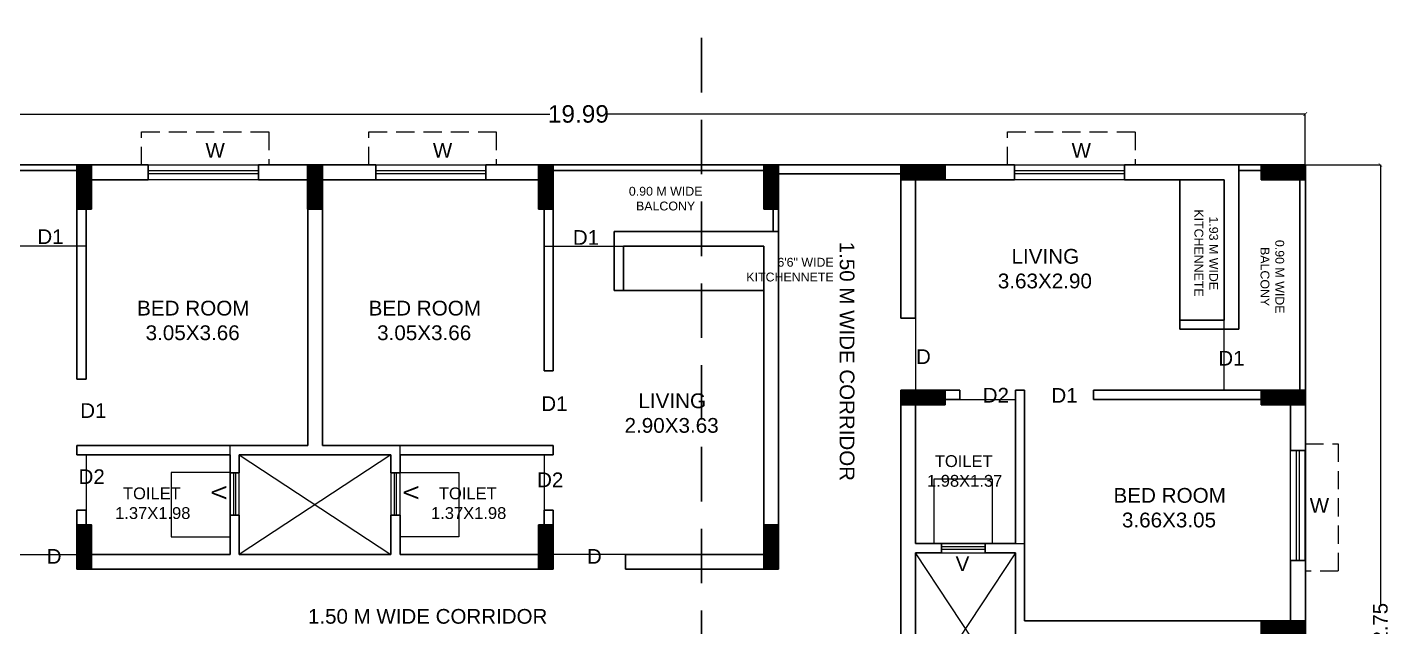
# Model space of a CAD drawing. Header units: metres. Extents: x 0 to 63445, y 32357 to 32804.
# Drawn here: x 63249.7 to 63268.57, y 32707.99 to 32716.23 of the extents above; entities that cross this region are included whole.
import ezdxf

# ---------------------------------------------------------------- set-up
doc = ezdxf.new("R2010")
doc.units = ezdxf.units.M
doc.header["$MEASUREMENT"] = 0
doc.header["$PDMODE"] = 34
doc.header["$PDSIZE"] = -10
doc.linetypes.add('DASHED2', pattern=[0.375, 0.25, -0.125])
doc.layers.get('0').update_dxf_attribs({"lineweight": 25})
for name, color, linetype, plot in [('BLK_2_FLR_2_BATH', 3, 'Continuous', False), ('BLK_2_FLR_2_BLT_UP_AREA', 14, 'Continuous', False), ('BLK_2_FLR_2_WATER_CLOSET', 2, 'Continuous', False)]:
    doc.layers.add(name, color=color, linetype=linetype, plot=plot)
for name, color, linetype, lineweight in [('BLK_2_FLR_2_BLT_UP_AREA_DEDUCT', 41, 'Continuous', 9), ('BLK_2_FLR_2_UNITFA', 7, 'Continuous', 0), ('colum', 1, 'Continuous', 30), ('COLUMN', 1, 'Continuous', 30), ('DIM', 56, 'Continuous', 20), ('hatch', 251, 'Continuous', 20), ('TEXT-2', 65, 'Continuous', 18), ('wall', 7, 'Continuous', 30), ('window', 154, 'Continuous', 9)]:
    doc.layers.add(name, color=color, linetype=linetype, lineweight=lineweight)
doc.layers.add('text', color=65, linetype='Continuous')
doc.styles.add('AutoDCRFont', font='arial.ttf')
doc.styles.get("Standard").update_dxf_attribs({"font": 'arial.ttf', "height": 0.4})
doc.styles.add('TNR', font='times.ttf', dxfattribs={"height": 0.5})
doc.dimstyles.new('ARCHANA', dxfattribs={"dimscale": 0, "dimtxt": 0.5, "dimasz": 0.5, "dimexe": 0, "dimexo": 0, "dimgap": 0, "dimtad": 0, "dimzin": 0, "dimdsep": 46, "dimtxsty": 'TNR', "dimblk": 'ARCHTICK', "dimcen": 0.09, "dimclrd": 36, "dimclre": 36, "dimclrt": 7, "dimadec": 0, "dimazin": 0, "dimtfac": 1, "dimtofl": 0, "dimtmove": 0, "dimatfit": 3, "dimldrblk": 'ARCHTICK', "dimfxl": 1, "dimfrac": 2, "dimtolj": 1, "dimtzin": 0, "dimlwd": -1, "dimlwe": -1, "dimarcsym": 0})

# ---------------------------------------------------------------- blocks, each defined once
blk = doc.blocks.new('A$C7D115503')
at = {"layer": 'COLUMN', "ltscale": 3}
h = blk.add_hatch(dxfattribs=at)
h.set_pattern_fill('ANSI31', color=256, style=0)
h.paths.add_polyline_path([(-14.36, -11.59), (-6.36, -11.59), (-6.36, 12.41), (-14.36, 12.41)])
at = {"layer": 'COLUMN', "ltscale": 0.05}
for p, q in [((-14.36, 12.41), (-6.36, 12.41)), ((-14.36, 12.41), (-14.36, -11.59)), ((-6.36, 12.41), (-6.36, -11.59)), ((-6.36, -11.59), (-14.36, -11.59))]:
    blk.add_line(p, q, dxfattribs=at)
blk = doc.blocks.new('_ArchTick')
at = {"color": 0, "linetype": 'ByBlock', "const_width": 0.15}
blk.add_lwpolyline([(-0.5, -0.5), (0.5, 0.5)], dxfattribs=at)
blk = doc.blocks.new('*D821')
at = {"layer": 'Defpoints', "color": 0, "ltscale": 3, "transparency": 16777216}
for p in [(63267.277, 32715.041), (63247.283, 32714.342), (63267.277, 32714.342)]:
    blk.add_point(p, dxfattribs=at)
at = {"layer": 'DIM', "ltscale": 3, "transparency": 16777216}
for p, q in [((63247.283, 32714.342), (63247.283, 32715.041)), ((63247.283, 32715.041), (63256.886, 32715.041)), ((63267.277, 32715.041), (63257.674, 32715.041)), ((63267.277, 32714.342), (63267.277, 32715.041))]:
    blk.add_line(p, q, dxfattribs=at)
at = {"layer": 'DIM', "ltscale": 3, "transparency": 16777216, "xscale": 0.05, "yscale": 0.05, "zscale": 0.05, "rotation": 180}
blk.add_blockref('_ArchTick', (63247.283, 32715.041), dxfattribs=at)
at = {"layer": 'DIM', "ltscale": 3, "transparency": 16777216, "xscale": 0.05, "yscale": 0.05, "zscale": 0.05}
blk.add_blockref('_ArchTick', (63267.277, 32715.041), dxfattribs=at)
at = {"layer": 'DIM', "color": 7, "ltscale": 3, "transparency": 16777216, "insert": (63257.28, 32715.041), "char_height": 0.4, "attachment_point": 5}
blk.add_mtext('\\A1;{\\H0.6x;19.99}', dxfattribs=at)
blk = doc.blocks.new('*D869')
at = {"layer": 'Defpoints', "color": 0, "ltscale": 3, "transparency": 16777216}
for p in [(0.832, 32714.342), (63267.277, 32714.342), (0, 32701.59)]:
    blk.add_point(p, dxfattribs=at)
at = {"layer": 'DIM', "ltscale": 3, "transparency": 16777216}
for p, q in [((5.832, 32714.342), (0.832, 32714.342)), ((0.832, 32714.342), (0.832, 32708.36)), ((0.832, 32701.59), (0.832, 32707.571)), ((0, 32701.59), (0.832, 32701.59))]:
    blk.add_line(p, q, dxfattribs=at)
at = {"layer": 'DIM', "ltscale": 3, "transparency": 16777216, "xscale": 0.05, "yscale": 0.05, "zscale": 0.05}
for p, rotation in [((0.832, 32714.342), 90), ((0.832, 32701.59), 270)]:
    blk.add_blockref('_ArchTick', p, dxfattribs=dict(at, rotation=rotation))
at = {"layer": 'DIM', "color": 7, "ltscale": 3, "transparency": 16777216, "insert": (0.832, 32707.966), "char_height": 0.4, "attachment_point": 5, "rotation": 90}
blk.add_mtext('\\A1;{\\H0.6x;12.75}', dxfattribs=at)
blk = doc.blocks.new('*D816')
at = {"layer": 'Defpoints', "color": 0, "ltscale": 3, "transparency": 16777216}
for p in [(63267.277, 32714.342), (63267.277, 32701.59), (63268.31, 32701.59)]:
    blk.add_point(p, dxfattribs=at)
at = {"layer": 'DIM', "ltscale": 3, "transparency": 16777216}
for p, q in [((63267.277, 32714.342), (63268.31, 32714.342)), ((63268.31, 32714.342), (63268.31, 32708.295)), ((63268.31, 32701.59), (63268.31, 32707.637)), ((63267.277, 32701.59), (63268.31, 32701.59))]:
    blk.add_line(p, q, dxfattribs=at)
at = {"layer": 'DIM', "ltscale": 3, "transparency": 16777216, "xscale": 0.05, "yscale": 0.05, "zscale": 0.05}
for p, rotation in [((63268.31, 32714.342), 90), ((63268.31, 32701.59), 270)]:
    blk.add_blockref('_ArchTick', p, dxfattribs=dict(at, rotation=rotation))
at = {"layer": 'DIM', "color": 7, "ltscale": 3, "transparency": 16777216, "insert": (63268.31, 32707.966), "char_height": 0.4, "attachment_point": 5, "rotation": 90}
blk.add_mtext('\\A1;{\\H0.5x;12.75}', dxfattribs=at)

msp = doc.modelspace()

# ---------------------------------------------------------------- linework, layer by layer
at = {"layer": 'BLK_2_FLR_2_BATH', "color": 3, "ltscale": 0.5}
for points in [[(63263.2893, 32709.1344), (63261.9176, 32709.1344), (63261.9176, 32711.1156), (63263.2893, 32711.1156)], [(63250.509, 32708.9819), (63252.4903, 32708.9819), (63252.4903, 32710.3536), (63250.509, 32710.3536)], [(63256.8084, 32708.9819), (63254.8271, 32708.9819), (63254.8271, 32710.3536), (63256.8084, 32710.3536)]]:
    msp.add_lwpolyline(points, close=True, dxfattribs=at)
at = {"layer": 'BLK_2_FLR_2_BLT_UP_AREA', "color": 20}
msp.add_lwpolyline([(63247.2831, 32714.3415), (63267.2772, 32714.3415), (63267.2772, 32701.5903), (63250.382, 32701.5903), (63250.382, 32707.0515), (63248.8719, 32707.0515), (63248.8719, 32708.7787), (63247.2831, 32708.7787), (63247.2831, 32714.3415)], close=True, dxfattribs=at)
at = {"layer": 'BLK_2_FLR_2_BLT_UP_AREA_DEDUCT', "color": 20}
for points in [[(63252.6173, 32710.3536), (63254.7001, 32710.3536), (63254.7001, 32708.9819), (63252.6173, 32708.9819)], [(63263.2893, 32706.9245), (63261.9176, 32706.9245), (63261.9176, 32709.0073), (63263.2893, 32709.0073)]]:
    msp.add_lwpolyline(points, close=True, dxfattribs=at)
at = {"layer": 'BLK_2_FLR_2_UNITFA', "color": 1, "ltscale": 0.5}
for points in [[(63247.4863, 32708.9819), (63252.4903, 32708.9819), (63252.4903, 32710.4806), (63253.5571, 32710.4806), (63253.5571, 32714.1383), (63250.509, 32714.1383), (63250.509, 32713.2239), (63247.4863, 32713.2239), (63247.4863, 32708.9819)], [(63259.8311, 32708.9819), (63254.8271, 32708.9819), (63254.8271, 32710.4806), (63253.7603, 32710.4806), (63253.7603, 32714.1383), (63256.8084, 32714.1383), (63256.8084, 32713.2239), (63259.8311, 32713.2239), (63259.8311, 32708.9819)]]:
    msp.add_lwpolyline(points, close=True, dxfattribs=at)
msp.add_lwpolyline([(63263.4163, 32708.0675), (63267.074, 32708.0675), (63267.074, 32711.0394), (63267.074, 32711.2426), (63266.1596, 32711.2426), (63266.1596, 32714.1383), (63261.9176, 32714.1383), (63261.9176, 32709.1344), (63263.4163, 32709.1344), (63263.4163, 32708.0675)], dxfattribs=at)
at = {"layer": 'BLK_2_FLR_2_WATER_CLOSET', "color": 3}
for points in [[(63252.4903, 32710.1102), (63251.6816, 32710.1102), (63251.6816, 32709.2253), (63252.4903, 32709.2253)], [(63254.8271, 32710.1102), (63255.6358, 32710.1102), (63255.6358, 32709.2253), (63254.8271, 32709.2253)], [(63262.977, 32710.0193), (63262.1683, 32710.0193), (63262.1683, 32709.1344), (63262.977, 32709.1344)]]:
    msp.add_lwpolyline(points, close=True, dxfattribs=at)
at = {"layer": 'colum', "linetype": 'DASHED2', "ltscale": 3}
msp.add_lwpolyline([(63258.9717, 32697.3374), (63258.9717, 32716.2327)], dxfattribs=at)
at = {"layer": 'hatch', "ltscale": 0.05}
for p, q in [((63254.7001, 32710.3536), (63252.6173, 32708.9819)), ((63252.6173, 32710.3536), (63254.7001, 32708.9819)), ((63263.2893, 32706.9245), (63261.9176, 32709.0073)), ((63263.2893, 32709.0073), (63261.9176, 32706.9245))]:
    msp.add_line(p, q, dxfattribs=at)
at = {"layer": 'wall'}
for p, q in [((63250.382, 32714.3415), (63247.2831, 32714.3415)), ((63250.382, 32711.3939), (63250.382, 32714.3415)), ((63251.3655, 32714.3415), (63250.382, 32714.3415)), ((63254.493, 32714.3415), (63252.8801, 32714.3415)), ((63256.9354, 32714.3415), (63256.0076, 32714.3415)), ((63256.9354, 32711.509), (63256.9354, 32714.3415)), ((63256.9354, 32714.3415), (63260.0343, 32714.3415)), ((63260.0343, 32714.3415), (63260.0343, 32713.4271)), ((63261.7144, 32714.3415), (63261.7144, 32712.2332)), ((63263.2767, 32714.3415), (63261.7144, 32714.3415)), ((63266.3628, 32714.3415), (63264.7913, 32714.3415)), ((63266.3628, 32712.0808), (63266.3628, 32714.3415)), ((63267.2772, 32714.3415), (63266.3628, 32714.3415)), ((63267.2772, 32711.2426), (63267.2772, 32714.3415)), ((63250.382, 32714.2653), (63247.3593, 32714.2653)), ((63251.3655, 32714.1383), (63250.509, 32714.1383)), ((63250.509, 32711.3939), (63250.509, 32714.1383)), ((63253.5571, 32714.1383), (63252.8801, 32714.1383)), ((63253.5571, 32710.4806), (63253.5571, 32714.1383)), ((63253.5571, 32710.4806), (63253.5571, 32714.1383)), ((63253.7603, 32714.1383), (63254.493, 32714.1383)), ((63253.7603, 32710.4806), (63253.7603, 32714.1383)), ((63253.7603, 32710.4806), (63253.7603, 32714.1383)), ((63256.0076, 32714.1383), (63256.8084, 32714.1383)), ((63256.8084, 32711.509), (63256.8084, 32714.1383)), ((63256.9354, 32714.2653), (63259.9581, 32714.2653)), ((63259.9581, 32714.2653), (63259.9581, 32713.4271)), ((63261.9176, 32714.1383), (63263.2767, 32714.1383)), ((63261.9176, 32714.1383), (63261.9176, 32712.2332)), ((63264.7913, 32714.1383), (63266.1596, 32714.1383)), ((63265.5499, 32712.2078), (63265.5499, 32714.1383)), ((63266.1596, 32712.2078), (63266.1596, 32714.1383)), ((63267.201, 32714.2653), (63266.3628, 32714.2653)), ((63267.201, 32711.2426), (63267.201, 32714.2653)), ((63257.7736, 32712.6143), (63257.7736, 32713.4271)), ((63257.7736, 32713.4271), (63260.0343, 32713.4271)), ((63260.0343, 32713.4271), (63260.0343, 32708.7787)), ((63257.9006, 32712.6143), (63257.9006, 32713.2239)), ((63257.9006, 32713.2239), (63259.8311, 32713.2239)), ((63259.8311, 32708.9819), (63259.8311, 32713.2239)), ((63257.9006, 32712.6143), (63257.7736, 32712.6143)), ((63257.9006, 32712.6143), (63259.8311, 32712.6143)), ((63261.7144, 32712.2332), (63261.9176, 32712.2332)), ((63265.5499, 32712.2078), (63266.1596, 32712.2078)), ((63265.5499, 32712.2078), (63265.5499, 32712.0808)), ((63265.5499, 32712.0808), (63266.3628, 32712.0808)), ((63256.9354, 32711.509), (63256.8084, 32711.509)), ((63250.382, 32711.3939), (63250.509, 32711.3939)), ((63261.7144, 32711.2426), (63262.5272, 32711.2426)), ((63261.7144, 32704.6892), (63261.7144, 32711.2426)), ((63261.9176, 32711.1156), (63262.5272, 32711.1156)), ((63261.9176, 32711.1156), (63261.9176, 32709.1344)), ((63262.5272, 32711.2426), (63262.5272, 32711.1156)), ((63263.2893, 32711.2426), (63263.4163, 32711.2426)), ((63263.2893, 32711.2426), (63263.2893, 32709.1344)), ((63263.4163, 32711.2426), (63263.4163, 32708.0675)), ((63264.3659, 32711.2426), (63267.2772, 32711.2426)), ((63264.3659, 32711.2426), (63264.3659, 32711.1156)), ((63264.3659, 32711.1156), (63267.074, 32711.1156)), ((63267.074, 32710.4122), (63267.074, 32711.1156)), ((63267.2772, 32710.4122), (63267.2772, 32711.2426)), ((63250.382, 32710.3536), (63250.382, 32710.4806)), ((63250.382, 32710.4806), (63253.5571, 32710.4806)), ((63250.382, 32710.3536), (63252.4903, 32710.3536)), ((63252.4903, 32710.1072), (63252.4903, 32710.3536)), ((63252.6173, 32710.1072), (63252.6173, 32710.3536)), ((63252.6173, 32710.3536), (63253.5571, 32710.3536)), ((63254.7001, 32710.3536), (63253.5571, 32710.3536)), ((63256.9354, 32710.4806), (63253.7603, 32710.4806)), ((63254.7001, 32710.1072), (63254.7001, 32710.3536)), ((63254.8271, 32710.1072), (63254.8271, 32710.3536)), ((63256.9354, 32710.3536), (63254.8271, 32710.3536)), ((63256.9354, 32710.3536), (63256.9354, 32710.4806)), ((63250.382, 32708.7787), (63250.382, 32709.5916)), ((63250.382, 32709.5916), (63250.509, 32709.5916)), ((63250.509, 32708.9819), (63250.509, 32709.5916)), ((63256.8084, 32708.9819), (63256.8084, 32709.5916)), ((63256.9354, 32709.5916), (63256.8084, 32709.5916)), ((63256.9354, 32708.7787), (63256.9354, 32709.5916)), ((63252.4903, 32708.9819), (63252.4903, 32709.5236)), ((63252.6173, 32708.9819), (63252.6173, 32709.5236)), ((63254.7001, 32708.9819), (63254.7001, 32709.5236)), ((63254.8271, 32708.9819), (63254.8271, 32709.5236)), ((63267.2772, 32709.2496), (63267.2772, 32709.4892)), ((63261.9176, 32709.1344), (63262.2724, 32709.1344)), ((63262.8723, 32709.1344), (63263.2893, 32709.1344)), ((63250.509, 32708.9819), (63252.4903, 32708.9819)), ((63252.6173, 32708.9819), (63254.7001, 32708.9819)), ((63256.8084, 32708.9819), (63254.8271, 32708.9819)), ((63257.926, 32708.7787), (63257.926, 32708.9819)), ((63259.8311, 32708.9819), (63257.926, 32708.9819)), ((63261.9176, 32709.0073), (63262.2724, 32709.0073)), ((63261.9176, 32709.0073), (63261.9176, 32706.9245)), ((63262.8723, 32709.0073), (63263.2893, 32709.0073)), ((63263.2893, 32709.0073), (63263.2893, 32708.0675)), ((63267.074, 32708.0675), (63267.074, 32708.8976)), ((63267.2772, 32707.2422), (63267.2772, 32708.8976)), ((63256.9354, 32708.7787), (63250.382, 32708.7787)), ((63260.0343, 32708.7787), (63257.926, 32708.7787)), ((63263.2893, 32706.9245), (63263.2893, 32708.0675)), ((63263.4163, 32708.0675), (63267.074, 32708.0675)), ((63263.4163, 32708.0675), (63267.074, 32708.0675))]:
    msp.add_line(p, q, dxfattribs=at)
at = {"layer": 'wall', "ltscale": 3}
for p, q in [((63251.3655, 32714.1383), (63251.3655, 32714.3415)), ((63252.8801, 32714.1383), (63252.8801, 32714.3415)), ((63254.493, 32714.1383), (63254.493, 32714.3415)), ((63256.0076, 32714.1383), (63256.0076, 32714.3415)), ((63263.2767, 32714.1383), (63263.2767, 32714.3415)), ((63264.7913, 32714.1383), (63264.7913, 32714.3415)), ((63267.074, 32710.4122), (63267.2772, 32710.4122)), ((63252.6173, 32709.5236), (63252.4903, 32709.5236)), ((63254.7001, 32709.5236), (63254.8271, 32709.5236)), ((63262.8723, 32709.1344), (63262.8723, 32709.0073)), ((63267.074, 32708.8976), (63267.2772, 32708.8976))]:
    msp.add_line(p, q, dxfattribs=at)
at = {"layer": 'wall', "ltscale": 0.5}
for p, q in [((63260.0343, 32714.3415), (63261.7144, 32714.3415)), ((63260.0343, 32714.2165), (63261.7144, 32714.2165)), ((63252.4903, 32710.1072), (63252.6173, 32710.1072)), ((63254.8271, 32710.1072), (63254.7001, 32710.1072)), ((63262.2724, 32709.0073), (63262.2724, 32709.1344))]:
    msp.add_line(p, q, dxfattribs=at)
at = {"layer": 'window'}
for p, q in [((63252.8801, 32714.3402), (63251.3655, 32714.3402)), ((63256.0076, 32714.3402), (63254.493, 32714.3402)), ((63264.7913, 32714.3402), (63263.2767, 32714.3402)), ((63252.8801, 32714.2608), (63251.3655, 32714.2608)), ((63252.8801, 32714.2178), (63251.3655, 32714.2178)), ((63252.8801, 32714.1383), (63251.3655, 32714.1383)), ((63256.0076, 32714.2608), (63254.493, 32714.2608)), ((63256.0076, 32714.2178), (63254.493, 32714.2178)), ((63256.0076, 32714.1383), (63254.493, 32714.1383)), ((63264.7913, 32714.2608), (63263.2767, 32714.2608)), ((63264.7913, 32714.2178), (63263.2767, 32714.2178)), ((63264.7913, 32714.1383), (63263.2767, 32714.1383)), ((63267.074, 32708.8976), (63267.074, 32710.4122)), ((63267.1534, 32708.8976), (63267.1534, 32710.4122)), ((63267.1965, 32708.8976), (63267.1965, 32710.4122)), ((63267.2759, 32708.8976), (63267.2759, 32710.4122)), ((63252.6173, 32710.1066), (63252.6173, 32710.1072)), ((63254.7001, 32710.1066), (63254.7001, 32710.1072)), ((63262.2729, 32709.1344), (63262.2724, 32709.1344))]:
    msp.add_line(p, q, dxfattribs=at)
at = {"layer": 'window', "ltscale": 0.5}
for p, q in [((63252.4903, 32710.1066), (63252.4903, 32709.523)), ((63252.537, 32710.1066), (63252.537, 32709.523)), ((63252.5706, 32709.523), (63252.5706, 32710.1061)), ((63252.6173, 32709.523), (63252.6173, 32710.1061)), ((63254.7001, 32710.1066), (63254.7001, 32709.523)), ((63254.7469, 32710.1066), (63254.7469, 32709.523)), ((63254.7804, 32709.523), (63254.7804, 32710.1061)), ((63254.8271, 32709.523), (63254.8271, 32710.1061)), ((63254.7001, 32709.523), (63254.7001, 32709.5236)), ((63254.7469, 32709.523), (63254.7469, 32709.5236)), ((63254.7804, 32709.5236), (63254.7804, 32709.523)), ((63254.8271, 32709.5236), (63254.8271, 32709.523)), ((63262.8723, 32709.1344), (63262.2729, 32709.1344)), ((63262.8723, 32709.0876), (63262.2729, 32709.0876)), ((63262.2729, 32709.0541), (63262.8723, 32709.0541)), ((63262.8729, 32709.1344), (63262.8723, 32709.1344)), ((63262.8723, 32709.1344), (63262.8729, 32709.1344)), ((63262.2729, 32709.0073), (63262.8723, 32709.0073)), ((63262.8723, 32709.0073), (63262.8729, 32709.0073)), ((63262.8729, 32709.0073), (63262.8723, 32709.0073))]:
    msp.add_line(p, q, dxfattribs=at)
at = {"layer": 'window', "color": 8, "linetype": 'DASHED2'}
for points in [[(63251.2723, 32714.3402), (63251.2723, 32714.7946), (63253.0235, 32714.7946), (63253.0235, 32714.3402)], [(63254.3999, 32714.3402), (63254.3999, 32714.7946), (63256.1511, 32714.7946), (63256.1511, 32714.3402)], [(63263.1836, 32714.3402), (63263.1836, 32714.7946), (63264.9348, 32714.7946), (63264.9348, 32714.3402)], [(63267.2759, 32710.5054), (63267.7303, 32710.5054), (63267.7303, 32708.7542), (63267.2759, 32708.7542)]]:
    msp.add_lwpolyline(points, dxfattribs=at)

# ---------------------------------------------------------------- block references
at = {"layer": 'COLUMN', "ltscale": 0.05, "xscale": -0.025400733691282, "yscale": 0.025400733691282, "zscale": 0.025400733691282}
for p in [(63250.2204, 32714.0262), (63253.3955, 32714.0262), (63256.5706, 32714.0262), (63259.6695, 32714.0262), (63250.2204, 32709.073), (63256.5706, 32709.073), (63259.6695, 32709.073)]:
    msp.add_blockref('A$C7D115503', p, dxfattribs=at)
at = {"layer": 'COLUMN', "ltscale": 0.05, "xscale": -0.025400733691282, "yscale": 0.025400733691282, "zscale": 0.025400733691282, "rotation": 90}
for p in [(63262.0298, 32713.9767), (63266.9829, 32713.9767), (63262.0298, 32710.8778), (63266.9829, 32710.8778), (63266.9829, 32707.7027)]:
    msp.add_blockref('A$C7D115503', p, dxfattribs=at)

# ---------------------------------------------------------------- texts
at = {"layer": 'text'}
msp.add_text('1.50 M WIDE CORRIDOR', height=0.201945, rotation=270, dxfattribs=at).set_placement((63260.8744, 32713.2846))
msp.add_text('1.50 M WIDE CORRIDOR', height=0.201945, dxfattribs=at).set_placement((63253.5617, 32708.0304))
for s, insert, char_height, width, attachment_point in [('\\pi1.39928;0.90 M WIDE\\P\\pi1.49742;BALCONY', (63256.575, 32714.0402), 0.121924, 3.795079, 1), ('D1', (63250.2005, 32713.2533), 0.20194, 0.534981, 9), ('D1', (63257.5645, 32713.2422), 0.20194, 0.534981, 9), ('\\pi2.06872;LIVING\\P\\pi1.88042;3.63X2.90', (63261.1677, 32712.6407), 0.203206, 5.029694, 7), ('6\'6" WIDE\\PKITCHENNETE', (63260.7911, 32713.0635), 0.121924, 3.795079, 3), ('\\pi1.76315;BED ROOM\\P\\pi1.88014;3.05X3.66', (63249.4483, 32711.9282), 0.203206, 5.029694, 7), ('\\pi1.76315;BED ROOM\\P\\pi1.88014;3.05X3.66', (63252.6323, 32711.9282), 0.203206, 5.029694, 7), ('D', (63262.1267, 32711.6027), 0.2019, 0.534981, 9), ('D1', (63266.4411, 32711.5813), 0.20194, 0.534981, 9), ('D1', (63257.1305, 32710.956), 0.20194, 0.534981, 9), ('\\pi2.06872;LIVING\\P\\pi1.87827;2.90X3.63', (63256.0367, 32710.6536), 0.203206, 5.029694, 7), ('D2', (63263.2012, 32711.0727), 0.20194, 0.534981, 9), ('D1', (63264.1459, 32711.07), 0.20194, 0.534981, 9), ('D1', (63250.79, 32710.861), 0.20194, 0.534981, 9), ('\\pi1.61933;TOILET\\P\\pi1.51165;1.98X1.37', (63260.5626, 32709.9123), 0.162565, 4.023756, 7), ('D2', (63250.7669, 32709.9513), 0.20194, 0.534981, 9), ('D2', (63257.073, 32709.9083), 0.20194, 0.534981, 9), ('\\pi1.61933;TOILET\\P\\pi1.51149;1.37X1.98', (63249.3979, 32709.4684), 0.162565, 4.023756, 7), ('\\pi1.61933;TOILET\\P\\pi1.51149;1.37X1.98', (63253.7419, 32709.4684), 0.162565, 4.023756, 7), ('\\pi1.76315;BED ROOM\\P\\pi1.87931;3.66X3.05', (63262.8758, 32709.3523), 0.203206, 5.029694, 7), ('D', (63250.1721, 32708.8555), 0.2019, 0.534981, 9), ('D', (63257.6014, 32708.8555), 0.2019, 0.534981, 9)]:
    msp.add_mtext(s, dxfattribs=dict(at, insert=insert, char_height=char_height, width=width, attachment_point=attachment_point))
at = {"layer": 'text', "char_height": 0.121924, "width": 3.795079, "attachment_point": 1, "rotation": 270}
for s, insert in [('\\pi1.40502;1.93 M WIDE\\P\\pi1.30742;KITCHENNETE', (63266.0774, 32715.0377)), ('\\pi1.39928;0.90 M WIDE\\P\\pi1.49742;BALCONY', (63266.9862, 32714.709))]:
    msp.add_mtext(s, dxfattribs=dict(at, insert=insert))
at = {"layer": 'TEXT-2', "char_height": 0.2019, "width": 0.182701, "style": 'AutoDCRFont'}
for s, insert, attachment_point in [('W', (63252.4177, 32714.6433), 3), ('W', (63255.5453, 32714.6433), 3), ('W', (63264.329, 32714.6433), 3), ('W', (63267.3375, 32709.5565), 7), ('V', (63262.4683, 32708.9552), 1)]:
    msp.add_mtext(s, dxfattribs=dict(at, insert=insert, attachment_point=attachment_point))
at = {"layer": 'TEXT-2', "char_height": 0.2019, "width": 0.182701, "rotation": 270, "style": 'AutoDCRFont'}
for insert, attachment_point in [((63252.4381, 32709.9276), 1), ((63254.8793, 32709.9276), 7)]:
    msp.add_mtext('V', dxfattribs=dict(at, insert=insert, attachment_point=attachment_point))

# ---------------------------------------------------------------- dimensions: what is measured, and where the dimension line sits
at = {"layer": 'DIM', "ltscale": 3}
dim = msp.add_linear_dim(base=(63267.2772, 32715.0415), p1=(63247.2831, 32714.3415), p2=(63267.2772, 32714.3415), text='{\\H0.6x;<>}', dimstyle='ARCHANA', override={"dimscale": 1, "dimtxt": 0.278, "dimasz": 0.05, "dimtxsty": 'Standard', "dimclrd": 256, "dimclre": 256, "dimfxl": 5, "dimfxlon": 1, "dimarcsym": 1}, dxfattribs=at)
dim.commit()
dim.dimension.update_dxf_attribs({"geometry": '*D821', "text_midpoint": (63257.2802, 32715.0415)})
for base, p1, p2, text, picture, middle in [((0.8318, 32714.3415), (0, 32701.5903), (63267.2772, 32714.3415), '{\\H0.6x;<>}', '*D869', (0.8318, 32707.9659)), ((63268.3105, 32701.5903), (63267.2772, 32714.3415), (63267.2772, 32701.5903), '{\\H0.5x;<>}', '*D816', (63268.3105, 32707.9659))]:
    dim = msp.add_linear_dim(base=base, p1=p1, p2=p2, angle=90, text=text, dimstyle='ARCHANA', override={"dimscale": 1, "dimtxt": 0.278, "dimasz": 0.05, "dimtxsty": 'Standard', "dimclrd": 256, "dimclre": 256, "dimfxl": 5, "dimfxlon": 1, "dimarcsym": 1}, dxfattribs=at)
    dim.commit()
    dim.dimension.update_dxf_attribs({"geometry": picture, "text_midpoint": middle})

doc.saveas('drawing.dxf')
